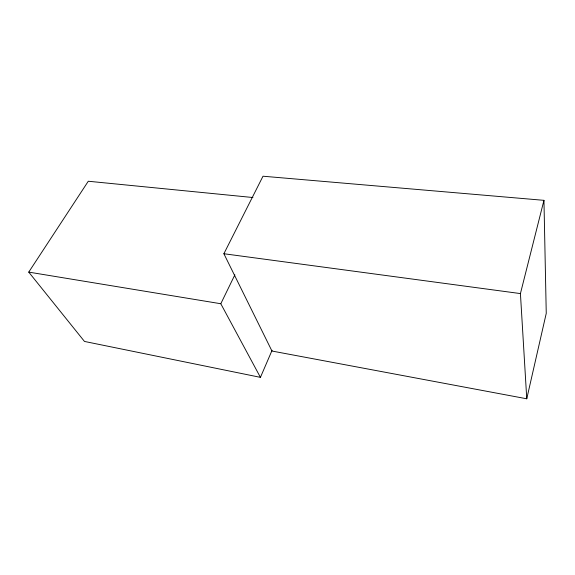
<?xml version="1.0" encoding="UTF-8"?>
<svg xmlns="http://www.w3.org/2000/svg" width="575" height="575" viewBox="0 0 575 575"><rect width="100%" height="100%" fill="white"/><g stroke="black" fill="none" stroke-linecap="round" stroke-linejoin="round"><path stroke-width="0.86" d="M526.758 398.784L546.25 313.339L543.95 200.337L262.998 176.216L223.883 253.733L271.961 351.037L526.758 398.784L520.425 293.581L543.95 200.337M252.943 197.527L88.291 181.24L28.75 272.112L84.475 341.442L260.432 377.358L272.09 350.283M260.432 377.358L220.8 303.737L234.873 274.836M223.883 253.733L520.425 293.581M28.75 272.112L220.8 303.737"/></g></svg>
